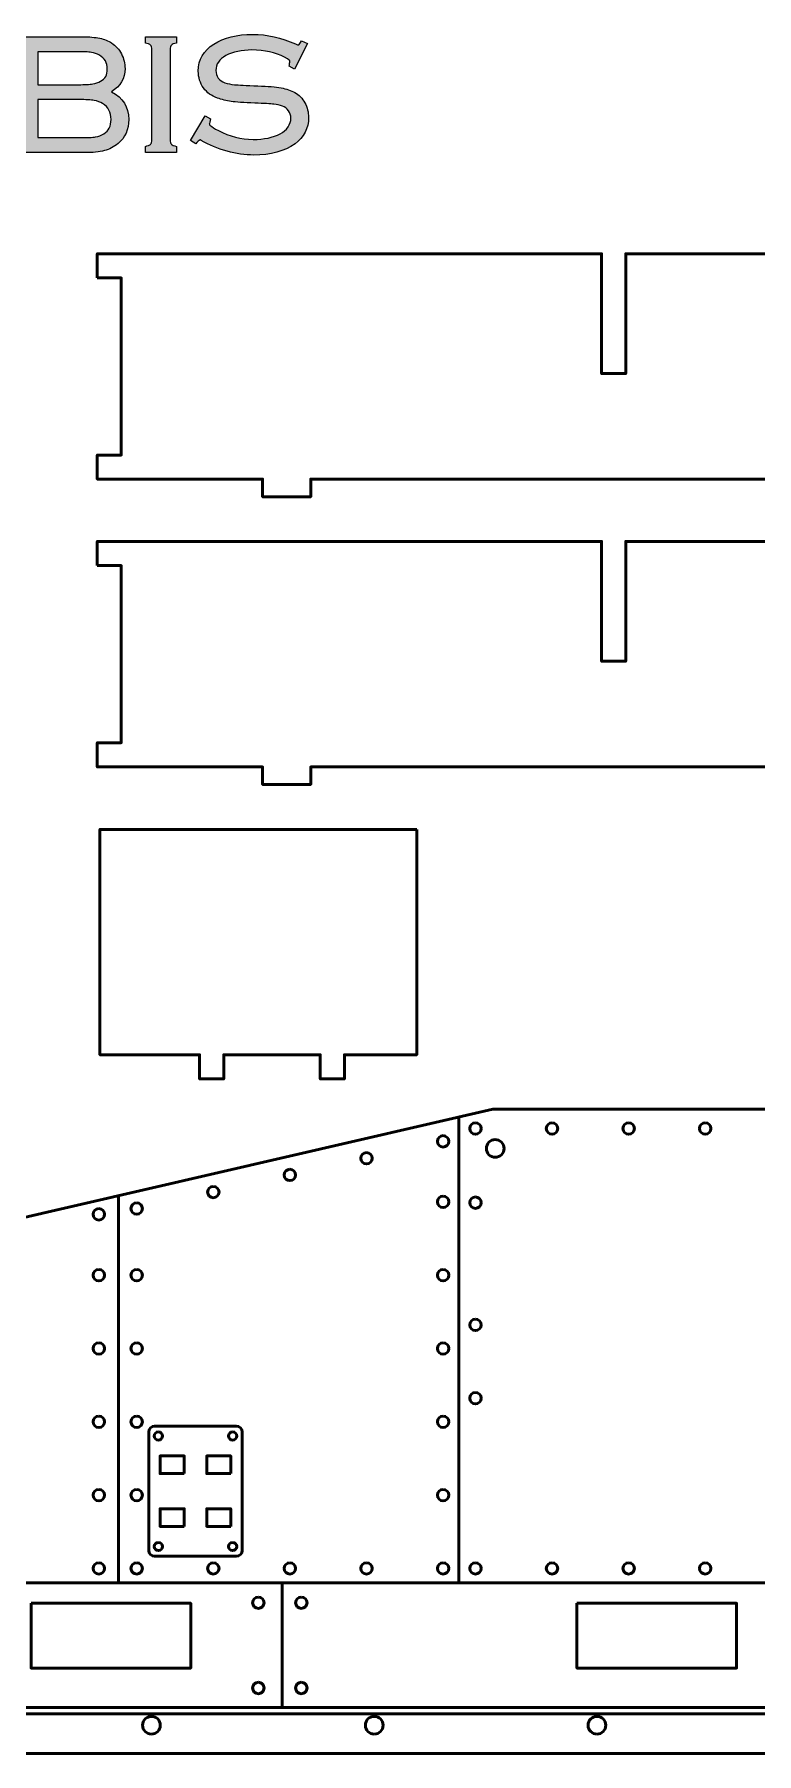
# Model space of a CAD drawing. Header units: inches. Extents: x 1117 to 1992, y -2324 to -585.
# Drawn here: x 1618.5 to 1708.3, y -1508.6 to -1295 of the extents above; entities that cross this region are included whole.
import ezdxf

# ---------------------------------------------------------------- set-up
doc = ezdxf.new("R2010")
doc.units = ezdxf.units.IN
doc.header["$MEASUREMENT"] = 0
doc.layers.add('Layer 1', color=7, linetype='Continuous')

# ---------------------------------------------------------------- blocks, each defined once
blk = doc.blocks.new('block 202')
at = {"layer": 'Layer 1', "color": 240, "lineweight": 50, "true_color": 0xec2227}
for points, knots in [([(1644.35, -1483.33), (1644.35, -1483.73), (1644.02, -1484.05), (1643.62, -1484.05), (1643.62, -1484.05), (1633.47, -1484.05), (1633.47, -1484.05), (1633.07, -1484.05), (1632.74, -1483.73), (1632.74, -1483.33), (1632.74, -1483.33), (1632.74, -1468.62), (1632.74, -1468.62), (1632.74, -1468.22), (1633.07, -1467.89), (1633.47, -1467.89), (1633.47, -1467.89), (1643.62, -1467.89), (1643.62, -1467.89), (1644.03, -1467.89), (1644.35, -1468.22), (1644.35, -1468.62), (1644.35, -1468.62), (1644.35, -1483.33), (1644.35, -1483.33)], [0, 0, 0, 0, 1, 1, 1, 2, 2, 2, 3, 3, 3, 4, 4, 4, 5, 5, 5, 6, 6, 6, 7, 7, 7, 8, 8, 8, 8]), ([(1633.94, -1468.6), (1634.22, -1468.6), (1634.45, -1468.83), (1634.45, -1469.11), (1634.45, -1469.39), (1634.22, -1469.62), (1633.94, -1469.62), (1633.66, -1469.62), (1633.43, -1469.39), (1633.43, -1469.11), (1633.43, -1468.83), (1633.66, -1468.6), (1633.94, -1468.6)], [0, 0, 0, 0, 1, 1, 1, 2, 2, 2, 3, 3, 3, 4, 4, 4, 4]), ([(1643.16, -1468.6), (1643.44, -1468.6), (1643.67, -1468.83), (1643.67, -1469.11), (1643.67, -1469.39), (1643.44, -1469.62), (1643.16, -1469.62), (1642.87, -1469.62), (1642.65, -1469.39), (1642.65, -1469.11), (1642.65, -1468.83), (1642.87, -1468.6), (1643.16, -1468.6)], [0, 0, 0, 0, 1, 1, 1, 2, 2, 2, 3, 3, 3, 4, 4, 4, 4]), ([(1633.94, -1482.33), (1634.22, -1482.33), (1634.45, -1482.55), (1634.45, -1482.84), (1634.45, -1483.12), (1634.22, -1483.35), (1633.94, -1483.35), (1633.66, -1483.35), (1633.43, -1483.12), (1633.43, -1482.84), (1633.43, -1482.55), (1633.66, -1482.33), (1633.94, -1482.33)], [0, 0, 0, 0, 1, 1, 1, 2, 2, 2, 3, 3, 3, 4, 4, 4, 4]), ([(1643.16, -1482.33), (1643.44, -1482.33), (1643.67, -1482.55), (1643.67, -1482.84), (1643.67, -1483.12), (1643.44, -1483.35), (1643.16, -1483.35), (1642.87, -1483.35), (1642.65, -1483.12), (1642.65, -1482.84), (1642.65, -1482.55), (1642.87, -1482.33), (1643.16, -1482.33)], [0, 0, 0, 0, 1, 1, 1, 2, 2, 2, 3, 3, 3, 4, 4, 4, 4])]:
    blk.add_open_spline(points, degree=3, knots=knots, dxfattribs=at)
blk = doc.blocks.new('block 201')
at = {"layer": 'Layer 1', "color": 240, "lineweight": 50, "true_color": 0xec2227}
for points in [[(1671.27, -1429.49), (1671.27, -1487.35)], [(1628.97, -1487.35), (1628.97, -1439.26)], [(1858.15, -1487.35), (1571.92, -1487.35)], [(1649.32, -1487.35), (1649.32, -1502.84)], [(1618.11, -1489.9), (1637.95, -1489.9), (1637.95, -1497.95), (1618.11, -1497.95), (1618.11, -1489.9)], [(1685.96, -1489.9), (1705.8, -1489.9), (1705.8, -1497.95), (1685.96, -1497.95), (1685.96, -1489.9)], [(1867.78, -1502.84), (1592.46, -1502.84)], [(1867.01, -1503.63), (1593.48, -1503.63)]]:
    blk.add_lwpolyline(points, dxfattribs=at)
at = {"layer": 'Layer 1', "color": 18, "lineweight": 50, "true_color": 0x010101}
for points in [[(1637.15, -1473.79), (1634.15, -1473.79), (1634.15, -1471.6), (1637.15, -1471.6), (1637.15, -1473.79)], [(1642.94, -1473.79), (1639.94, -1473.79), (1639.94, -1471.6), (1642.94, -1471.6), (1642.94, -1473.79)], [(1637.15, -1480.34), (1634.15, -1480.34), (1634.15, -1478.16), (1637.15, -1478.16), (1637.15, -1480.34)], [(1642.94, -1480.34), (1639.94, -1480.34), (1639.94, -1478.16), (1642.94, -1478.16), (1642.94, -1480.34)]]:
    blk.add_lwpolyline(points, dxfattribs=at)
for points, knots in [([(1675.5, -1428.52), (1675.5, -1428.52), (1572.22, -1452.37), (1572.22, -1452.37), (1572.22, -1452.37), (1561.51, -1460.45), (1561.51, -1460.45), (1561.51, -1460.45), (1561.51, -1478.95), (1561.51, -1478.95), (1561.51, -1478.95), (1597.33, -1506.6), (1597.33, -1506.6), (1599.1, -1507.84), (1601.27, -1508.57), (1603.6, -1508.57), (1603.6, -1508.57), (1859.35, -1508.57), (1859.35, -1508.57), (1859.35, -1508.57), (1867.01, -1503.6), (1867.01, -1503.6), (1867.01, -1503.6), (1872.37, -1498.25), (1872.37, -1498.25), (1872.37, -1498.25), (1863.93, -1487.33), (1863.93, -1487.33), (1863.93, -1487.33), (1858.15, -1487.35), (1858.15, -1487.35), (1858.15, -1487.35), (1858.15, -1441.84), (1858.15, -1441.84), (1858.15, -1441.84), (1823.96, -1428.51), (1823.96, -1428.51), (1823.96, -1428.51), (1675.5, -1428.52), (1675.5, -1428.52), (1675.5, -1428.52), (1675.5, -1428.52), (1675.5, -1428.52)], [0, 0, 0, 0, 1, 1, 1, 2, 2, 2, 3, 3, 3, 4, 4, 4, 5, 5, 5, 6, 6, 6, 7, 7, 7, 8, 8, 8, 9, 9, 9, 10, 10, 10, 11, 11, 11, 12, 12, 12, 13, 13, 13, 14, 14, 14, 14]), ([(1675.8, -1434.5), (1675.19, -1434.5), (1674.7, -1434.01), (1674.7, -1433.4), (1674.7, -1432.8), (1675.19, -1432.3), (1675.8, -1432.3), (1676.4, -1432.3), (1676.9, -1432.8), (1676.9, -1433.4), (1676.9, -1434.01), (1676.4, -1434.5), (1675.8, -1434.5)], [0, 0, 0, 0, 1, 1, 1, 2, 2, 2, 3, 3, 3, 4, 4, 4, 4]), ([(1633.07, -1506.15), (1632.47, -1506.15), (1631.98, -1505.66), (1631.98, -1505.05), (1631.98, -1504.44), (1632.47, -1503.95), (1633.07, -1503.95), (1633.68, -1503.95), (1634.17, -1504.44), (1634.17, -1505.05), (1634.17, -1505.66), (1633.68, -1506.15), (1633.07, -1506.15)], [0, 0, 0, 0, 1, 1, 1, 2, 2, 2, 3, 3, 3, 4, 4, 4, 4]), ([(1660.76, -1506.15), (1660.15, -1506.15), (1659.66, -1505.66), (1659.66, -1505.05), (1659.66, -1504.44), (1660.15, -1503.95), (1660.76, -1503.95), (1661.37, -1503.95), (1661.86, -1504.44), (1661.86, -1505.05), (1661.86, -1505.66), (1661.37, -1506.15), (1660.76, -1506.15)], [0, 0, 0, 0, 1, 1, 1, 2, 2, 2, 3, 3, 3, 4, 4, 4, 4]), ([(1688.44, -1506.15), (1687.84, -1506.15), (1687.34, -1505.66), (1687.34, -1505.05), (1687.34, -1504.44), (1687.84, -1503.95), (1688.44, -1503.95), (1689.05, -1503.95), (1689.54, -1504.44), (1689.54, -1505.05), (1689.54, -1505.66), (1689.05, -1506.15), (1688.44, -1506.15)], [0, 0, 0, 0, 1, 1, 1, 2, 2, 2, 3, 3, 3, 4, 4, 4, 4])]:
    blk.add_open_spline(points, degree=3, knots=knots, dxfattribs=at)
at = {"layer": 'Layer 1', "color": 240, "lineweight": 50, "true_color": 0xec2227}
for points in [[(1673.34, -1430.22), (1673.73, -1430.22), (1674.05, -1430.53), (1674.05, -1430.93), (1674.05, -1431.32), (1673.73, -1431.63), (1673.34, -1431.63), (1672.95, -1431.63), (1672.63, -1431.32), (1672.63, -1430.93), (1672.63, -1430.53), (1672.95, -1430.22), (1673.34, -1430.22)], [(1682.86, -1430.22), (1683.25, -1430.22), (1683.57, -1430.53), (1683.57, -1430.93), (1683.57, -1431.32), (1683.25, -1431.63), (1682.86, -1431.63), (1682.47, -1431.63), (1682.15, -1431.32), (1682.15, -1430.93), (1682.15, -1430.53), (1682.47, -1430.22), (1682.86, -1430.22)], [(1692.38, -1430.22), (1692.77, -1430.22), (1693.09, -1430.53), (1693.09, -1430.93), (1693.09, -1431.32), (1692.77, -1431.63), (1692.38, -1431.63), (1691.99, -1431.63), (1691.67, -1431.32), (1691.67, -1430.93), (1691.67, -1430.53), (1691.99, -1430.22), (1692.38, -1430.22)], [(1701.9, -1430.22), (1702.29, -1430.22), (1702.61, -1430.53), (1702.61, -1430.93), (1702.61, -1431.32), (1702.29, -1431.63), (1701.9, -1431.63), (1701.51, -1431.63), (1701.19, -1431.32), (1701.19, -1430.93), (1701.19, -1430.53), (1701.51, -1430.22), (1701.9, -1430.22)], [(1669.32, -1431.81), (1669.71, -1431.81), (1670.03, -1432.13), (1670.03, -1432.52), (1670.03, -1432.91), (1669.71, -1433.23), (1669.32, -1433.23), (1668.93, -1433.23), (1668.61, -1432.91), (1668.61, -1432.52), (1668.61, -1432.13), (1668.93, -1431.81), (1669.32, -1431.81)], [(1659.8, -1433.91), (1660.19, -1433.91), (1660.51, -1434.23), (1660.51, -1434.62), (1660.51, -1435.01), (1660.19, -1435.33), (1659.8, -1435.33), (1659.41, -1435.33), (1659.09, -1435.01), (1659.09, -1434.62), (1659.09, -1434.23), (1659.41, -1433.91), (1659.8, -1433.91)], [(1650.28, -1435.99), (1650.67, -1435.99), (1650.99, -1436.3), (1650.99, -1436.7), (1650.99, -1437.09), (1650.67, -1437.4), (1650.28, -1437.4), (1649.89, -1437.4), (1649.57, -1437.09), (1649.57, -1436.7), (1649.57, -1436.3), (1649.89, -1435.99), (1650.28, -1435.99)], [(1640.76, -1438.11), (1641.15, -1438.11), (1641.47, -1438.43), (1641.47, -1438.82), (1641.47, -1439.21), (1641.15, -1439.52), (1640.76, -1439.52), (1640.37, -1439.52), (1640.05, -1439.21), (1640.05, -1438.82), (1640.05, -1438.43), (1640.37, -1438.11), (1640.76, -1438.11)], [(1669.32, -1439.32), (1669.71, -1439.32), (1670.03, -1439.64), (1670.03, -1440.03), (1670.03, -1440.42), (1669.71, -1440.74), (1669.32, -1440.74), (1668.93, -1440.74), (1668.61, -1440.42), (1668.61, -1440.03), (1668.61, -1439.64), (1668.93, -1439.32), (1669.32, -1439.32)], [(1626.53, -1440.87), (1626.92, -1440.87), (1627.24, -1441.19), (1627.24, -1441.58), (1627.24, -1441.97), (1626.92, -1442.29), (1626.53, -1442.29), (1626.14, -1442.29), (1625.82, -1441.97), (1625.82, -1441.58), (1625.82, -1441.19), (1626.14, -1440.87), (1626.53, -1440.87)], [(1631.24, -1440.16), (1631.63, -1440.16), (1631.95, -1440.48), (1631.95, -1440.87), (1631.95, -1441.26), (1631.63, -1441.58), (1631.24, -1441.58), (1630.85, -1441.58), (1630.53, -1441.26), (1630.53, -1440.87), (1630.53, -1440.48), (1630.85, -1440.16), (1631.24, -1440.16)], [(1673.34, -1439.42), (1673.73, -1439.42), (1674.05, -1439.74), (1674.05, -1440.13), (1674.05, -1440.52), (1673.73, -1440.84), (1673.34, -1440.84), (1672.95, -1440.84), (1672.63, -1440.52), (1672.63, -1440.13), (1672.63, -1439.74), (1672.95, -1439.42), (1673.34, -1439.42)], [(1626.53, -1448.43), (1626.92, -1448.43), (1627.24, -1448.75), (1627.24, -1449.14), (1627.24, -1449.53), (1626.92, -1449.85), (1626.53, -1449.85), (1626.14, -1449.85), (1625.82, -1449.53), (1625.82, -1449.14), (1625.82, -1448.75), (1626.14, -1448.43), (1626.53, -1448.43)], [(1631.24, -1448.43), (1631.63, -1448.43), (1631.95, -1448.75), (1631.95, -1449.14), (1631.95, -1449.53), (1631.63, -1449.85), (1631.24, -1449.85), (1630.85, -1449.85), (1630.53, -1449.53), (1630.53, -1449.14), (1630.53, -1448.75), (1630.85, -1448.43), (1631.24, -1448.43)], [(1669.32, -1448.43), (1669.71, -1448.43), (1670.03, -1448.75), (1670.03, -1449.14), (1670.03, -1449.53), (1669.71, -1449.85), (1669.32, -1449.85), (1668.93, -1449.85), (1668.61, -1449.53), (1668.61, -1449.14), (1668.61, -1448.75), (1668.93, -1448.43), (1669.32, -1448.43)], [(1673.34, -1454.61), (1673.73, -1454.61), (1674.05, -1454.93), (1674.05, -1455.32), (1674.05, -1455.71), (1673.73, -1456.02), (1673.34, -1456.02), (1672.95, -1456.02), (1672.63, -1455.71), (1672.63, -1455.32), (1672.63, -1454.93), (1672.95, -1454.61), (1673.34, -1454.61)], [(1626.53, -1457.54), (1626.92, -1457.54), (1627.24, -1457.85), (1627.24, -1458.25), (1627.24, -1458.64), (1626.92, -1458.95), (1626.53, -1458.95), (1626.14, -1458.95), (1625.82, -1458.64), (1625.82, -1458.25), (1625.82, -1457.85), (1626.14, -1457.54), (1626.53, -1457.54)], [(1631.24, -1457.54), (1631.63, -1457.54), (1631.95, -1457.85), (1631.95, -1458.25), (1631.95, -1458.64), (1631.63, -1458.95), (1631.24, -1458.95), (1630.85, -1458.95), (1630.53, -1458.64), (1630.53, -1458.25), (1630.53, -1457.85), (1630.85, -1457.54), (1631.24, -1457.54)], [(1669.32, -1457.54), (1669.71, -1457.54), (1670.03, -1457.85), (1670.03, -1458.25), (1670.03, -1458.64), (1669.71, -1458.95), (1669.32, -1458.95), (1668.93, -1458.95), (1668.61, -1458.64), (1668.61, -1458.25), (1668.61, -1457.85), (1668.93, -1457.54), (1669.32, -1457.54)], [(1673.34, -1463.71), (1673.73, -1463.71), (1674.05, -1464.03), (1674.05, -1464.42), (1674.05, -1464.81), (1673.73, -1465.13), (1673.34, -1465.13), (1672.95, -1465.13), (1672.63, -1464.81), (1672.63, -1464.42), (1672.63, -1464.03), (1672.95, -1463.71), (1673.34, -1463.71)], [(1626.53, -1466.64), (1626.92, -1466.64), (1627.24, -1466.96), (1627.24, -1467.35), (1627.24, -1467.74), (1626.92, -1468.06), (1626.53, -1468.06), (1626.14, -1468.06), (1625.82, -1467.74), (1625.82, -1467.35), (1625.82, -1466.96), (1626.14, -1466.64), (1626.53, -1466.64)], [(1631.24, -1466.64), (1631.63, -1466.64), (1631.95, -1466.96), (1631.95, -1467.35), (1631.95, -1467.74), (1631.63, -1468.06), (1631.24, -1468.06), (1630.85, -1468.06), (1630.53, -1467.74), (1630.53, -1467.35), (1630.53, -1466.96), (1630.85, -1466.64), (1631.24, -1466.64)], [(1669.32, -1466.64), (1669.71, -1466.64), (1670.03, -1466.96), (1670.03, -1467.35), (1670.03, -1467.74), (1669.71, -1468.06), (1669.32, -1468.06), (1668.93, -1468.06), (1668.61, -1467.74), (1668.61, -1467.35), (1668.61, -1466.96), (1668.93, -1466.64), (1669.32, -1466.64)], [(1626.53, -1475.75), (1626.92, -1475.75), (1627.24, -1476.07), (1627.24, -1476.46), (1627.24, -1476.85), (1626.92, -1477.17), (1626.53, -1477.17), (1626.14, -1477.17), (1625.82, -1476.85), (1625.82, -1476.46), (1625.82, -1476.07), (1626.14, -1475.75), (1626.53, -1475.75)], [(1631.24, -1475.75), (1631.63, -1475.75), (1631.95, -1476.07), (1631.95, -1476.46), (1631.95, -1476.85), (1631.63, -1477.17), (1631.24, -1477.17), (1630.85, -1477.17), (1630.53, -1476.85), (1630.53, -1476.46), (1630.53, -1476.07), (1630.85, -1475.75), (1631.24, -1475.75)], [(1669.32, -1475.75), (1669.71, -1475.75), (1670.03, -1476.07), (1670.03, -1476.46), (1670.03, -1476.85), (1669.71, -1477.17), (1669.32, -1477.17), (1668.93, -1477.17), (1668.61, -1476.85), (1668.61, -1476.46), (1668.61, -1476.07), (1668.93, -1475.75), (1669.32, -1475.75)], [(1626.53, -1484.86), (1626.92, -1484.86), (1627.24, -1485.17), (1627.24, -1485.57), (1627.24, -1485.96), (1626.92, -1486.27), (1626.53, -1486.27), (1626.14, -1486.27), (1625.82, -1485.96), (1625.82, -1485.57), (1625.82, -1485.17), (1626.14, -1484.86), (1626.53, -1484.86)], [(1631.24, -1484.86), (1631.63, -1484.86), (1631.95, -1485.17), (1631.95, -1485.57), (1631.95, -1485.96), (1631.63, -1486.27), (1631.24, -1486.27), (1630.85, -1486.27), (1630.53, -1485.96), (1630.53, -1485.57), (1630.53, -1485.17), (1630.85, -1484.86), (1631.24, -1484.86)], [(1640.76, -1484.86), (1641.15, -1484.86), (1641.47, -1485.17), (1641.47, -1485.57), (1641.47, -1485.96), (1641.15, -1486.27), (1640.76, -1486.27), (1640.37, -1486.27), (1640.05, -1485.96), (1640.05, -1485.57), (1640.05, -1485.17), (1640.37, -1484.86), (1640.76, -1484.86)], [(1650.28, -1484.86), (1650.67, -1484.86), (1650.99, -1485.17), (1650.99, -1485.57), (1650.99, -1485.96), (1650.67, -1486.27), (1650.28, -1486.27), (1649.89, -1486.27), (1649.57, -1485.96), (1649.57, -1485.57), (1649.57, -1485.17), (1649.89, -1484.86), (1650.28, -1484.86)], [(1659.8, -1484.86), (1660.19, -1484.86), (1660.51, -1485.17), (1660.51, -1485.57), (1660.51, -1485.96), (1660.19, -1486.27), (1659.8, -1486.27), (1659.41, -1486.27), (1659.09, -1485.96), (1659.09, -1485.57), (1659.09, -1485.17), (1659.41, -1484.86), (1659.8, -1484.86)], [(1669.32, -1484.86), (1669.71, -1484.86), (1670.03, -1485.17), (1670.03, -1485.57), (1670.03, -1485.96), (1669.71, -1486.27), (1669.32, -1486.27), (1668.93, -1486.27), (1668.61, -1485.96), (1668.61, -1485.57), (1668.61, -1485.17), (1668.93, -1484.86), (1669.32, -1484.86)], [(1673.34, -1484.86), (1673.73, -1484.86), (1674.05, -1485.17), (1674.05, -1485.57), (1674.05, -1485.96), (1673.73, -1486.27), (1673.34, -1486.27), (1672.95, -1486.27), (1672.63, -1485.96), (1672.63, -1485.57), (1672.63, -1485.17), (1672.95, -1484.86), (1673.34, -1484.86)], [(1682.86, -1484.86), (1683.25, -1484.86), (1683.57, -1485.17), (1683.57, -1485.57), (1683.57, -1485.96), (1683.25, -1486.27), (1682.86, -1486.27), (1682.47, -1486.27), (1682.15, -1485.96), (1682.15, -1485.57), (1682.15, -1485.17), (1682.47, -1484.86), (1682.86, -1484.86)], [(1692.38, -1484.86), (1692.77, -1484.86), (1693.09, -1485.17), (1693.09, -1485.57), (1693.09, -1485.96), (1692.77, -1486.27), (1692.38, -1486.27), (1691.99, -1486.27), (1691.67, -1485.96), (1691.67, -1485.57), (1691.67, -1485.17), (1691.99, -1484.86), (1692.38, -1484.86)], [(1701.9, -1484.86), (1702.29, -1484.86), (1702.61, -1485.17), (1702.61, -1485.57), (1702.61, -1485.96), (1702.29, -1486.27), (1701.9, -1486.27), (1701.51, -1486.27), (1701.19, -1485.96), (1701.19, -1485.57), (1701.19, -1485.17), (1701.51, -1484.86), (1701.9, -1484.86)], [(1646.36, -1489.12), (1646.75, -1489.12), (1647.07, -1489.44), (1647.07, -1489.83), (1647.07, -1490.22), (1646.75, -1490.54), (1646.36, -1490.54), (1645.97, -1490.54), (1645.65, -1490.22), (1645.65, -1489.83), (1645.65, -1489.44), (1645.97, -1489.12), (1646.36, -1489.12)], [(1651.7, -1489.12), (1652.09, -1489.12), (1652.41, -1489.44), (1652.41, -1489.83), (1652.41, -1490.22), (1652.09, -1490.54), (1651.7, -1490.54), (1651.31, -1490.54), (1650.99, -1490.22), (1650.99, -1489.83), (1650.99, -1489.44), (1651.31, -1489.12), (1651.7, -1489.12)], [(1646.36, -1499.71), (1646.75, -1499.71), (1647.07, -1500.03), (1647.07, -1500.42), (1647.07, -1500.81), (1646.75, -1501.13), (1646.36, -1501.13), (1645.97, -1501.13), (1645.65, -1500.81), (1645.65, -1500.42), (1645.65, -1500.03), (1645.97, -1499.71), (1646.36, -1499.71)], [(1651.7, -1499.71), (1652.09, -1499.71), (1652.41, -1500.03), (1652.41, -1500.42), (1652.41, -1500.81), (1652.09, -1501.13), (1651.7, -1501.13), (1651.31, -1501.13), (1650.99, -1500.81), (1650.99, -1500.42), (1650.99, -1500.03), (1651.31, -1499.71), (1651.7, -1499.71)]]:
    blk.add_open_spline(points, degree=3, knots=[0, 0, 0, 0, 1, 1, 1, 2, 2, 2, 3, 3, 3, 4, 4, 4, 4], dxfattribs=at)
at = {"layer": 'Layer 1'}
blk.add_blockref('block 202', (0, 0), dxfattribs=at)
blk = doc.blocks.new('block 206')
at = {"layer": 'Layer 1', "true_color": 0x010101}
h = blk.add_hatch(color=18, dxfattribs=at)
h.dxf.hatch_style = 2
edge = h.paths.add_edge_path()
edge.add_spline(control_points=[(1628.11, -1302.14), (1629.22, -1301.45), (1629.79, -1300.48), (1629.79, -1299.27), (1629.79, -1298.63), (1629.64, -1298.01), (1629.35, -1297.44), (1629.05, -1296.87), (1628.64, -1296.41), (1628.13, -1296.08), (1627.71, -1295.8), (1627.21, -1295.6), (1626.64, -1295.48), (1626.09, -1295.37), (1625.36, -1295.31), (1624.48, -1295.31), (1624.48, -1295.31), (1615.9, -1295.31), (1615.9, -1295.31), (1615.9, -1295.31), (1615.9, -1296.09), (1615.9, -1296.09), (1615.9, -1296.09), (1616.09, -1296.14), (1616.09, -1296.14), (1616.42, -1296.22), (1616.54, -1296.33), (1616.58, -1296.38), (1616.62, -1296.43), (1616.69, -1296.58), (1616.69, -1296.96), (1616.69, -1296.96), (1616.69, -1308.04), (1616.69, -1308.04), (1616.69, -1308.42), (1616.62, -1308.56), (1616.58, -1308.62), (1616.54, -1308.68), (1616.42, -1308.78), (1616.09, -1308.87), (1616.09, -1308.87), (1615.9, -1308.92), (1615.9, -1308.92), (1615.9, -1308.92), (1615.9, -1309.7), (1615.9, -1309.7), (1615.9, -1309.7), (1624.74, -1309.7), (1624.74, -1309.7), (1625.77, -1309.7), (1626.6, -1309.61), (1627.22, -1309.45), (1627.86, -1309.29), (1628.43, -1308.99), (1628.92, -1308.58), (1629.8, -1307.83), (1630.25, -1306.82), (1630.25, -1305.58), (1630.25, -1304.02), (1629.53, -1302.87), (1628.11, -1302.14)], knot_values=[0, 0, 0, 0, 1, 1, 1, 2, 2, 2, 3, 3, 3, 4, 4, 4, 5, 5, 5, 6, 6, 6, 7, 7, 7, 8, 8, 8, 9, 9, 9, 10, 10, 10, 11, 11, 11, 12, 12, 12, 13, 13, 13, 14, 14, 14, 15, 15, 15, 16, 16, 16, 17, 17, 17, 18, 18, 18, 19, 19, 19, 20, 20, 20, 20], degree=3, periodic=1)
edge = h.paths.add_edge_path()
edge.add_spline(control_points=[(1618.97, -1303.11), (1618.97, -1303.11), (1624.08, -1303.11), (1624.08, -1303.11), (1624.92, -1303.11), (1625.55, -1303.15), (1625.96, -1303.22), (1626.35, -1303.29), (1626.7, -1303.42), (1627.01, -1303.61), (1627.71, -1304.04), (1628.05, -1304.69), (1628.05, -1305.6), (1628.05, -1306.41), (1627.76, -1306.99), (1627.16, -1307.36), (1626.86, -1307.55), (1626.52, -1307.68), (1626.14, -1307.74), (1625.74, -1307.81), (1625.1, -1307.84), (1624.25, -1307.84), (1624.25, -1307.84), (1618.97, -1307.84), (1618.97, -1307.84), (1618.97, -1307.84), (1618.97, -1303.11), (1618.97, -1303.11), (1618.97, -1303.11), (1618.97, -1303.11), (1618.97, -1303.11)], knot_values=[0, 0, 0, 0, 1, 1, 1, 2, 2, 2, 3, 3, 3, 4, 4, 4, 5, 5, 5, 6, 6, 6, 7, 7, 7, 8, 8, 8, 9, 9, 9, 10, 10, 10, 10], degree=3, periodic=1)
edge = h.paths.add_edge_path()
edge.add_spline(control_points=[(1625.79, -1301.17), (1625.41, -1301.23), (1624.8, -1301.26), (1623.99, -1301.26), (1623.99, -1301.26), (1618.97, -1301.26), (1618.97, -1301.26), (1618.97, -1301.26), (1618.97, -1297.16), (1618.97, -1297.16), (1618.97, -1297.16), (1623.84, -1297.16), (1623.84, -1297.16), (1624.63, -1297.16), (1625.23, -1297.19), (1625.62, -1297.25), (1625.98, -1297.31), (1626.32, -1297.42), (1626.61, -1297.59), (1627.27, -1297.96), (1627.59, -1298.53), (1627.59, -1299.33), (1627.59, -1300.03), (1627.32, -1300.52), (1626.76, -1300.84), (1626.48, -1301), (1626.15, -1301.11), (1625.79, -1301.17)], knot_values=[0, 0, 0, 0, 1, 1, 1, 2, 2, 2, 3, 3, 3, 4, 4, 4, 5, 5, 5, 6, 6, 6, 7, 7, 7, 8, 8, 8, 9, 9, 9, 9], degree=3, periodic=1)
h = blk.add_hatch(color=18, dxfattribs=at)
h.dxf.hatch_style = 2
edge = h.paths.add_edge_path()
edge.add_spline(control_points=[(1632.33, -1296.09), (1632.33, -1296.09), (1632.51, -1296.14), (1632.51, -1296.14), (1632.85, -1296.22), (1632.97, -1296.33), (1633.01, -1296.38), (1633.05, -1296.43), (1633.12, -1296.58), (1633.12, -1296.96), (1633.12, -1296.96), (1633.12, -1308.04), (1633.12, -1308.04), (1633.12, -1308.41), (1633.05, -1308.56), (1633.01, -1308.62), (1632.97, -1308.68), (1632.85, -1308.78), (1632.51, -1308.87), (1632.51, -1308.87), (1632.33, -1308.92), (1632.33, -1308.92), (1632.33, -1308.92), (1632.33, -1309.7), (1632.33, -1309.7), (1632.33, -1309.7), (1636.19, -1309.7), (1636.19, -1309.7), (1636.19, -1309.7), (1636.19, -1308.92), (1636.19, -1308.92), (1636.19, -1308.92), (1636, -1308.87), (1636, -1308.87), (1635.67, -1308.78), (1635.55, -1308.68), (1635.51, -1308.62), (1635.46, -1308.56), (1635.4, -1308.42), (1635.4, -1308.04), (1635.4, -1308.04), (1635.4, -1296.96), (1635.4, -1296.96), (1635.4, -1296.58), (1635.46, -1296.43), (1635.51, -1296.38), (1635.54, -1296.33), (1635.66, -1296.22), (1636, -1296.14), (1636, -1296.14), (1636.19, -1296.09), (1636.19, -1296.09), (1636.19, -1296.09), (1636.19, -1295.31), (1636.19, -1295.31), (1636.19, -1295.31), (1632.33, -1295.31), (1632.33, -1295.31), (1632.33, -1295.31), (1632.33, -1296.09), (1632.33, -1296.09), (1632.33, -1296.09), (1632.33, -1296.09), (1632.33, -1296.09)], knot_values=[0, 0, 0, 0, 1, 1, 1, 2, 2, 2, 3, 3, 3, 4, 4, 4, 5, 5, 5, 6, 6, 6, 7, 7, 7, 8, 8, 8, 9, 9, 9, 10, 10, 10, 11, 11, 11, 12, 12, 12, 13, 13, 13, 14, 14, 14, 15, 15, 15, 16, 16, 16, 17, 17, 17, 18, 18, 18, 19, 19, 19, 20, 20, 20, 21, 21, 21, 21], degree=3, periodic=1)
h = blk.add_hatch(color=18, dxfattribs=at)
h.dxf.hatch_style = 2
edge = h.paths.add_edge_path()
edge.add_spline(control_points=[(1652.15, -1303.52), (1651.85, -1302.96), (1651.43, -1302.53), (1650.9, -1302.23), (1650.42, -1301.97), (1649.85, -1301.77), (1649.18, -1301.65), (1648.53, -1301.53), (1647.57, -1301.45), (1646.31, -1301.41), (1644.83, -1301.35), (1643.85, -1301.3), (1643.4, -1301.26), (1642.97, -1301.22), (1642.56, -1301.14), (1642.19, -1301.01), (1641.85, -1300.9), (1641.58, -1300.71), (1641.38, -1300.43), (1641.18, -1300.15), (1641.08, -1299.85), (1641.08, -1299.5), (1641.08, -1298.71), (1641.49, -1298.1), (1642.33, -1297.65), (1643.2, -1297.19), (1644.29, -1296.95), (1645.56, -1296.95), (1647.14, -1296.95), (1648.51, -1297.25), (1649.61, -1297.84), (1650.24, -1298.17), (1650.28, -1298.34), (1650.28, -1298.34), (1650.28, -1298.38), (1650.27, -1298.49), (1650.22, -1298.79), (1650.22, -1298.79), (1650.19, -1298.97), (1650.19, -1298.97), (1650.19, -1298.97), (1650.87, -1299.32), (1650.87, -1299.32), (1650.87, -1299.32), (1652.46, -1296.16), (1652.46, -1296.16), (1652.46, -1296.16), (1651.72, -1295.8), (1651.72, -1295.8), (1651.72, -1295.8), (1651.6, -1296), (1651.6, -1296), (1651.46, -1296.24), (1651.38, -1296.31), (1651.34, -1296.33), (1651.3, -1296.32), (1651.2, -1296.28), (1650.99, -1296.2), (1649.21, -1295.41), (1647.42, -1295.01), (1645.66, -1295.01), (1643.72, -1295.01), (1642.09, -1295.42), (1640.82, -1296.22), (1639.55, -1297.02), (1638.9, -1298.15), (1638.9, -1299.56), (1638.9, -1300.37), (1639.12, -1301.08), (1639.55, -1301.67), (1639.99, -1302.25), (1640.56, -1302.67), (1641.27, -1302.92), (1641.8, -1303.12), (1642.38, -1303.26), (1642.98, -1303.34), (1643.57, -1303.42), (1644.56, -1303.49), (1645.93, -1303.55), (1647.08, -1303.59), (1647.86, -1303.63), (1648.27, -1303.68), (1648.67, -1303.73), (1649.03, -1303.81), (1649.35, -1303.92), (1649.67, -1304.03), (1649.92, -1304.22), (1650.11, -1304.5), (1650.31, -1304.77), (1650.4, -1305.07), (1650.4, -1305.42), (1650.4, -1305.8), (1650.29, -1306.16), (1650.05, -1306.51), (1649.81, -1306.87), (1649.48, -1307.15), (1649.07, -1307.37), (1648.19, -1307.82), (1647.05, -1308.06), (1645.7, -1308.06), (1644.22, -1308.06), (1642.77, -1307.69), (1641.39, -1306.96), (1640.35, -1306.4), (1640.27, -1306.18), (1640.26, -1306.16), (1640.26, -1306.13), (1640.27, -1306.05), (1640.32, -1305.9), (1640.32, -1305.9), (1640.41, -1305.52), (1640.41, -1305.52), (1640.41, -1305.52), (1639.74, -1305.13), (1639.74, -1305.13), (1639.74, -1305.13), (1637.91, -1308.19), (1637.91, -1308.19), (1637.91, -1308.19), (1638.58, -1308.62), (1638.58, -1308.62), (1638.58, -1308.62), (1638.73, -1308.46), (1638.73, -1308.46), (1638.98, -1308.16), (1639.09, -1308.11), (1639.09, -1308.11), (1639.1, -1308.11), (1639.15, -1308.13), (1639.27, -1308.2), (1640.25, -1308.76), (1641.32, -1309.2), (1642.47, -1309.52), (1643.61, -1309.83), (1644.72, -1310), (1645.76, -1310), (1647.89, -1310), (1649.62, -1309.53), (1650.92, -1308.6), (1652.03, -1307.79), (1652.6, -1306.69), (1652.6, -1305.33), (1652.6, -1304.68), (1652.45, -1304.07), (1652.15, -1303.52)], knot_values=[0, 0, 0, 0, 1, 1, 1, 2, 2, 2, 3, 3, 3, 4, 4, 4, 5, 5, 5, 6, 6, 6, 7, 7, 7, 8, 8, 8, 9, 9, 9, 10, 10, 10, 11, 11, 11, 12, 12, 12, 13, 13, 13, 14, 14, 14, 15, 15, 15, 16, 16, 16, 17, 17, 17, 18, 18, 18, 19, 19, 19, 20, 20, 20, 21, 21, 21, 22, 22, 22, 23, 23, 23, 24, 24, 24, 25, 25, 25, 26, 26, 26, 27, 27, 27, 28, 28, 28, 29, 29, 29, 30, 30, 30, 31, 31, 31, 32, 32, 32, 33, 33, 33, 34, 34, 34, 35, 35, 35, 36, 36, 36, 37, 37, 37, 38, 38, 38, 39, 39, 39, 40, 40, 40, 41, 41, 41, 42, 42, 42, 43, 43, 43, 44, 44, 44, 45, 45, 45, 46, 46, 46, 47, 47, 47, 48, 48, 48, 48], degree=3, periodic=1)
at = {"layer": 'Layer 1', "lineweight": 0}
for points, knots in [([(1628.11, -1302.14), (1629.22, -1301.45), (1629.79, -1300.48), (1629.79, -1299.27), (1629.79, -1298.63), (1629.64, -1298.01), (1629.35, -1297.44), (1629.05, -1296.87), (1628.64, -1296.41), (1628.13, -1296.08), (1627.71, -1295.8), (1627.21, -1295.6), (1626.64, -1295.48), (1626.09, -1295.37), (1625.36, -1295.31), (1624.48, -1295.31), (1624.48, -1295.31), (1615.9, -1295.31), (1615.9, -1295.31), (1615.9, -1295.31), (1615.9, -1296.09), (1615.9, -1296.09), (1615.9, -1296.09), (1616.09, -1296.14), (1616.09, -1296.14), (1616.42, -1296.22), (1616.54, -1296.33), (1616.58, -1296.38), (1616.62, -1296.43), (1616.69, -1296.58), (1616.69, -1296.96), (1616.69, -1296.96), (1616.69, -1308.04), (1616.69, -1308.04), (1616.69, -1308.42), (1616.62, -1308.56), (1616.58, -1308.62), (1616.54, -1308.68), (1616.42, -1308.78), (1616.09, -1308.87), (1616.09, -1308.87), (1615.9, -1308.92), (1615.9, -1308.92), (1615.9, -1308.92), (1615.9, -1309.7), (1615.9, -1309.7), (1615.9, -1309.7), (1624.74, -1309.7), (1624.74, -1309.7), (1625.77, -1309.7), (1626.6, -1309.61), (1627.22, -1309.45), (1627.86, -1309.29), (1628.43, -1308.99), (1628.92, -1308.58), (1629.8, -1307.83), (1630.25, -1306.82), (1630.25, -1305.58), (1630.25, -1304.02), (1629.53, -1302.87), (1628.11, -1302.14)], [0, 0, 0, 0, 1, 1, 1, 2, 2, 2, 3, 3, 3, 4, 4, 4, 5, 5, 5, 6, 6, 6, 7, 7, 7, 8, 8, 8, 9, 9, 9, 10, 10, 10, 11, 11, 11, 12, 12, 12, 13, 13, 13, 14, 14, 14, 15, 15, 15, 16, 16, 16, 17, 17, 17, 18, 18, 18, 19, 19, 19, 20, 20, 20, 20]), ([(1632.33, -1296.09), (1632.33, -1296.09), (1632.51, -1296.14), (1632.51, -1296.14), (1632.85, -1296.22), (1632.97, -1296.33), (1633.01, -1296.38), (1633.05, -1296.43), (1633.12, -1296.58), (1633.12, -1296.96), (1633.12, -1296.96), (1633.12, -1308.04), (1633.12, -1308.04), (1633.12, -1308.41), (1633.05, -1308.56), (1633.01, -1308.62), (1632.97, -1308.68), (1632.85, -1308.78), (1632.51, -1308.87), (1632.51, -1308.87), (1632.33, -1308.92), (1632.33, -1308.92), (1632.33, -1308.92), (1632.33, -1309.7), (1632.33, -1309.7), (1632.33, -1309.7), (1636.19, -1309.7), (1636.19, -1309.7), (1636.19, -1309.7), (1636.19, -1308.92), (1636.19, -1308.92), (1636.19, -1308.92), (1636, -1308.87), (1636, -1308.87), (1635.67, -1308.78), (1635.55, -1308.68), (1635.51, -1308.62), (1635.46, -1308.56), (1635.4, -1308.42), (1635.4, -1308.04), (1635.4, -1308.04), (1635.4, -1296.96), (1635.4, -1296.96), (1635.4, -1296.58), (1635.46, -1296.43), (1635.51, -1296.38), (1635.54, -1296.33), (1635.66, -1296.22), (1636, -1296.14), (1636, -1296.14), (1636.19, -1296.09), (1636.19, -1296.09), (1636.19, -1296.09), (1636.19, -1295.31), (1636.19, -1295.31), (1636.19, -1295.31), (1632.33, -1295.31), (1632.33, -1295.31), (1632.33, -1295.31), (1632.33, -1296.09), (1632.33, -1296.09), (1632.33, -1296.09), (1632.33, -1296.09), (1632.33, -1296.09)], [0, 0, 0, 0, 1, 1, 1, 2, 2, 2, 3, 3, 3, 4, 4, 4, 5, 5, 5, 6, 6, 6, 7, 7, 7, 8, 8, 8, 9, 9, 9, 10, 10, 10, 11, 11, 11, 12, 12, 12, 13, 13, 13, 14, 14, 14, 15, 15, 15, 16, 16, 16, 17, 17, 17, 18, 18, 18, 19, 19, 19, 20, 20, 20, 21, 21, 21, 21]), ([(1652.15, -1303.52), (1651.85, -1302.96), (1651.43, -1302.53), (1650.9, -1302.23), (1650.42, -1301.97), (1649.85, -1301.77), (1649.18, -1301.65), (1648.53, -1301.53), (1647.57, -1301.45), (1646.31, -1301.41), (1644.83, -1301.35), (1643.85, -1301.3), (1643.4, -1301.26), (1642.97, -1301.22), (1642.56, -1301.14), (1642.19, -1301.01), (1641.85, -1300.9), (1641.58, -1300.71), (1641.38, -1300.43), (1641.18, -1300.15), (1641.08, -1299.85), (1641.08, -1299.5), (1641.08, -1298.71), (1641.49, -1298.1), (1642.33, -1297.65), (1643.2, -1297.19), (1644.29, -1296.95), (1645.56, -1296.95), (1647.14, -1296.95), (1648.51, -1297.25), (1649.61, -1297.84), (1650.24, -1298.17), (1650.28, -1298.34), (1650.28, -1298.34), (1650.28, -1298.38), (1650.27, -1298.49), (1650.22, -1298.79), (1650.22, -1298.79), (1650.19, -1298.97), (1650.19, -1298.97), (1650.19, -1298.97), (1650.87, -1299.32), (1650.87, -1299.32), (1650.87, -1299.32), (1652.46, -1296.16), (1652.46, -1296.16), (1652.46, -1296.16), (1651.72, -1295.8), (1651.72, -1295.8), (1651.72, -1295.8), (1651.6, -1296), (1651.6, -1296), (1651.46, -1296.24), (1651.38, -1296.31), (1651.34, -1296.33), (1651.3, -1296.32), (1651.2, -1296.28), (1650.99, -1296.2), (1649.21, -1295.41), (1647.42, -1295.01), (1645.66, -1295.01), (1643.72, -1295.01), (1642.09, -1295.42), (1640.82, -1296.22), (1639.55, -1297.02), (1638.9, -1298.15), (1638.9, -1299.56), (1638.9, -1300.37), (1639.12, -1301.08), (1639.55, -1301.67), (1639.99, -1302.25), (1640.56, -1302.67), (1641.27, -1302.92), (1641.8, -1303.12), (1642.38, -1303.26), (1642.98, -1303.34), (1643.57, -1303.42), (1644.56, -1303.49), (1645.93, -1303.55), (1647.08, -1303.59), (1647.86, -1303.63), (1648.27, -1303.68), (1648.67, -1303.73), (1649.03, -1303.81), (1649.35, -1303.92), (1649.67, -1304.03), (1649.92, -1304.22), (1650.11, -1304.5), (1650.31, -1304.77), (1650.4, -1305.07), (1650.4, -1305.42), (1650.4, -1305.8), (1650.29, -1306.16), (1650.05, -1306.51), (1649.81, -1306.87), (1649.48, -1307.15), (1649.07, -1307.37), (1648.19, -1307.82), (1647.05, -1308.06), (1645.7, -1308.06), (1644.22, -1308.06), (1642.77, -1307.69), (1641.39, -1306.96), (1640.35, -1306.4), (1640.27, -1306.18), (1640.26, -1306.16), (1640.26, -1306.13), (1640.27, -1306.05), (1640.32, -1305.9), (1640.32, -1305.9), (1640.41, -1305.52), (1640.41, -1305.52), (1640.41, -1305.52), (1639.74, -1305.13), (1639.74, -1305.13), (1639.74, -1305.13), (1637.91, -1308.19), (1637.91, -1308.19), (1637.91, -1308.19), (1638.58, -1308.62), (1638.58, -1308.62), (1638.58, -1308.62), (1638.73, -1308.46), (1638.73, -1308.46), (1638.98, -1308.16), (1639.09, -1308.11), (1639.09, -1308.11), (1639.1, -1308.11), (1639.15, -1308.13), (1639.27, -1308.2), (1640.25, -1308.76), (1641.32, -1309.2), (1642.47, -1309.52), (1643.61, -1309.83), (1644.72, -1310), (1645.76, -1310), (1647.89, -1310), (1649.62, -1309.53), (1650.92, -1308.6), (1652.03, -1307.79), (1652.6, -1306.69), (1652.6, -1305.33), (1652.6, -1304.68), (1652.45, -1304.07), (1652.15, -1303.52)], [0, 0, 0, 0, 1, 1, 1, 2, 2, 2, 3, 3, 3, 4, 4, 4, 5, 5, 5, 6, 6, 6, 7, 7, 7, 8, 8, 8, 9, 9, 9, 10, 10, 10, 11, 11, 11, 12, 12, 12, 13, 13, 13, 14, 14, 14, 15, 15, 15, 16, 16, 16, 17, 17, 17, 18, 18, 18, 19, 19, 19, 20, 20, 20, 21, 21, 21, 22, 22, 22, 23, 23, 23, 24, 24, 24, 25, 25, 25, 26, 26, 26, 27, 27, 27, 28, 28, 28, 29, 29, 29, 30, 30, 30, 31, 31, 31, 32, 32, 32, 33, 33, 33, 34, 34, 34, 35, 35, 35, 36, 36, 36, 37, 37, 37, 38, 38, 38, 39, 39, 39, 40, 40, 40, 41, 41, 41, 42, 42, 42, 43, 43, 43, 44, 44, 44, 45, 45, 45, 46, 46, 46, 47, 47, 47, 48, 48, 48, 48]), ([(1625.79, -1301.17), (1625.41, -1301.23), (1624.8, -1301.26), (1623.99, -1301.26), (1623.99, -1301.26), (1618.97, -1301.26), (1618.97, -1301.26), (1618.97, -1301.26), (1618.97, -1297.16), (1618.97, -1297.16), (1618.97, -1297.16), (1623.84, -1297.16), (1623.84, -1297.16), (1624.63, -1297.16), (1625.23, -1297.19), (1625.62, -1297.25), (1625.98, -1297.31), (1626.32, -1297.42), (1626.61, -1297.59), (1627.27, -1297.96), (1627.59, -1298.53), (1627.59, -1299.33), (1627.59, -1300.03), (1627.32, -1300.52), (1626.76, -1300.84), (1626.48, -1301), (1626.15, -1301.11), (1625.79, -1301.17)], [0, 0, 0, 0, 1, 1, 1, 2, 2, 2, 3, 3, 3, 4, 4, 4, 5, 5, 5, 6, 6, 6, 7, 7, 7, 8, 8, 8, 9, 9, 9, 9]), ([(1618.97, -1303.11), (1618.97, -1303.11), (1624.08, -1303.11), (1624.08, -1303.11), (1624.92, -1303.11), (1625.55, -1303.15), (1625.96, -1303.22), (1626.35, -1303.29), (1626.7, -1303.42), (1627.01, -1303.61), (1627.71, -1304.04), (1628.05, -1304.69), (1628.05, -1305.6), (1628.05, -1306.41), (1627.76, -1306.99), (1627.16, -1307.36), (1626.86, -1307.55), (1626.52, -1307.68), (1626.14, -1307.74), (1625.74, -1307.81), (1625.1, -1307.84), (1624.25, -1307.84), (1624.25, -1307.84), (1618.97, -1307.84), (1618.97, -1307.84), (1618.97, -1307.84), (1618.97, -1303.11), (1618.97, -1303.11), (1618.97, -1303.11), (1618.97, -1303.11), (1618.97, -1303.11)], [0, 0, 0, 0, 1, 1, 1, 2, 2, 2, 3, 3, 3, 4, 4, 4, 5, 5, 5, 6, 6, 6, 7, 7, 7, 8, 8, 8, 9, 9, 9, 10, 10, 10, 10])]:
    blk.add_open_spline(points, degree=3, knots=knots, dxfattribs=at)
blk = doc.blocks.new('block 205')
at = {"layer": 'Layer 1'}
blk.add_blockref('block 206', (0, 0), dxfattribs=at)

msp = doc.modelspace()

# ---------------------------------------------------------------- linework, layer by layer
at = {"layer": 'Layer 1', "color": 18, "lineweight": 50, "true_color": 0x010101}
for points in [[(1626.33, -1325.26), (1626.33, -1322.26), (1689.02, -1322.26), (1689.02, -1337.15), (1692.02, -1337.15), (1692.02, -1322.26), (1811.44, -1322.26)], [(1849.24, -1350.26), (1652.88, -1350.26), (1652.88, -1352.45), (1646.88, -1352.45), (1646.88, -1350.26), (1626.33, -1350.26), (1626.33, -1347.27), (1629.32, -1347.27), (1629.32, -1325.26), (1626.33, -1325.26)], [(1626.33, -1361), (1626.33, -1358), (1689.02, -1358), (1689.02, -1372.88), (1692.02, -1372.88), (1692.02, -1358), (1811.44, -1358)], [(1849.24, -1386), (1652.88, -1386), (1652.88, -1388.18), (1646.88, -1388.18), (1646.88, -1386), (1626.33, -1386), (1626.33, -1383.01), (1629.32, -1383.01), (1629.32, -1361), (1626.33, -1361)], [(1666.05, -1393.77), (1626.67, -1393.77), (1626.67, -1421.77), (1639.05, -1421.77), (1639.05, -1424.77), (1642.05, -1424.77), (1642.05, -1421.77), (1654.05, -1421.77), (1654.05, -1424.77), (1657.05, -1424.77), (1657.05, -1421.77), (1666.05, -1421.77), (1666.05, -1393.77)]]:
    msp.add_lwpolyline(points, dxfattribs=at)

# ---------------------------------------------------------------- block references
at = {"layer": 'Layer 1'}
for name in ['block 205', 'block 201']:
    msp.add_blockref(name, (0, 0), dxfattribs=at)

doc.saveas('drawing.dxf')
